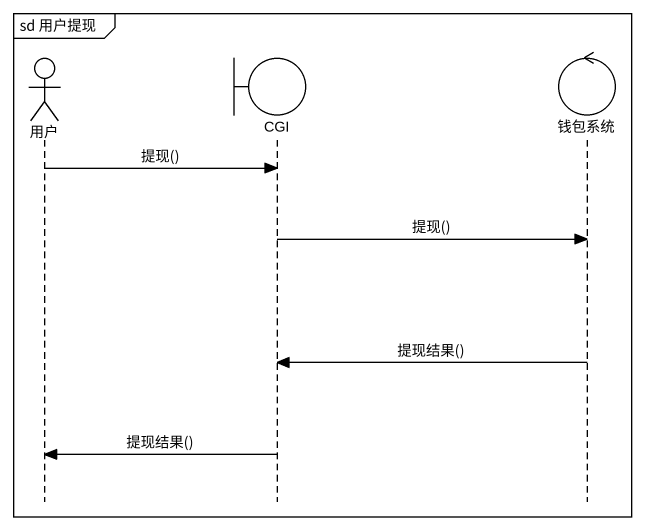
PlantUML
@startuml
mainframe sd 用户提现
hide footbox
actor 用户
boundary CGI
control 钱包系统

用户 -> CGI : 提现()
CGI -> 钱包系统 : 提现()
钱包系统 -> CGI : 提现结果()
CGI -> 用户 : 提现结果()
@enduml
